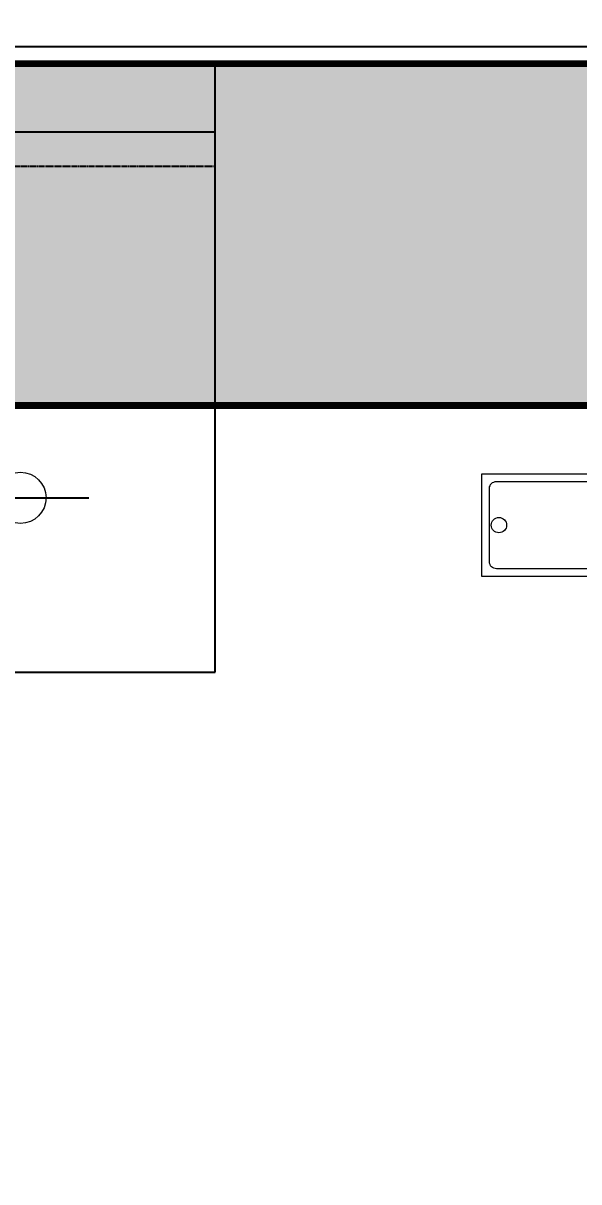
# Model space of a CAD drawing. Header units: millimetres. Extents: x -116965 to 323937, y 291661 to 566926.
# Drawn here: x -48616.1 to -48453.6, y 318411.4 to 318750.3 of the extents above; entities that cross this region are included whole.
import ezdxf

# ---------------------------------------------------------------- set-up
doc = ezdxf.new("R2010")
doc.units = ezdxf.units.MM
doc.header["$PDMODE"] = 35
doc.linetypes.add('HIDDEN', pattern=[0.375, 0.25, -0.125])
doc.layers.get('0').update_dxf_attribs({"lineweight": 18})
doc.layers.add('AM_5', color=3, linetype='Continuous', lineweight=25)
for name, color, linetype in [('C00-00-00', 7, 'Continuous'), ('DETAIL', 7, 'Continuous'), ('dien', 2, 'Continuous'), ('DIM', 3, 'Continuous')]:
    doc.layers.add(name, color=color, linetype=linetype)
doc.layers.add('C34-3A-40', color=7, linetype='Continuous', true_color=0x343a40)
doc.layers.add('C62-64-69', color=7, linetype='Continuous', true_color=0x626469)
doc.styles.add('hwTech', font='Cambria.ttf')
doc.styles.add('{18b73a54-fa43-428c-adcb-c1c7bbdf2c84}', font='Simplex.shx')
doc.dimstyles.new('kich thuoc$0', dxfattribs={"dimscale": 2, "dimtxt": 20, "dimasz": 16, "dimexe": 15, "dimexo": 10, "dimgap": 5, "dimtad": 1, "dimdec": 0, "dimzin": 0, "dimdsep": 46, "dimtxsty": '{18b73a54-fa43-428c-adcb-c1c7bbdf2c84}', "dimblk": 'OPEN30', "dimcen": 0.09, "dimclrd": 3, "dimclre": 3, "dimclrt": 3, "dimadec": 0, "dimazin": 0, "dimtfac": 1, "dimtdec": 0, "dimtofl": 0, "dimtmove": 0, "dimatfit": 3, "dimldrblk": 'OPEN30', "dimfxl": 1, "dimtolj": 1, "dimtzin": 0, "dimarcsym": 0})

# ---------------------------------------------------------------- blocks, each defined once
blk = doc.blocks.new('bw4000-3')
blk.add_circle((97978.55, 361613.91), 7.5)
at = {"layer": 'DETAIL'}
for p, q in [((97838.55, 361745.91), (98568.55, 361745.91)), ((97838.55, 361740.91), (98568.55, 361740.91)), ((98035.55, 361562.91), (98035.55, 361740.91)), ((97921.55, 361720.91), (98035.55, 361720.91)), ((97921.55, 361562.91), (98035.55, 361562.91))]:
    blk.add_line(p, q, dxfattribs=at)
at = {"layer": 'DETAIL', "color": 7, "linetype": 'HIDDEN'}
blk.add_line((97921.55, 361710.91), (98035.55, 361710.91), dxfattribs=at)
at = {"layer": 'DIM'}
blk.add_line((97958.55, 361613.91), (97998.55, 361613.91), dxfattribs=at)
blk = doc.blocks.new('_Open30')
at = {"color": 0, "linetype": 'ByBlock', "lineweight": -2}
for p, q in [((-1, 0.268), (0, 0)), ((0, 0), (-1, -0.268)), ((0, 0), (-1, 0))]:
    blk.add_line(p, q, dxfattribs=at)
blk = doc.blocks.new('*D1858')
at = {"layer": 'AM_5', "color": 3, "lineweight": -2, "transparency": 16777216}
for p, q in [((-48731.87, 318758.44), (-48731.87, 319143.37)), ((-48031.87, 318758.44), (-48031.87, 319143.37)), ((-48701.87, 319113.37), (-48061.87, 319113.37))]:
    blk.add_line(p, q, dxfattribs=at)
at = {"layer": 'Defpoints', "color": 0, "lineweight": -3, "transparency": 16777216}
for p in [(-48031.87, 319113.37), (-48731.87, 318738.44), (-48031.87, 318738.44)]:
    blk.add_point(p, dxfattribs=at)
at = {"layer": 'AM_5', "color": 3, "lineweight": -2, "transparency": 16777216, "xscale": 30, "yscale": 30, "zscale": 30, "rotation": 180}
blk.add_blockref('_Open30', (-48731.87, 319113.37), dxfattribs=at)
at = {"layer": 'AM_5', "color": 3, "lineweight": -2, "transparency": 16777216, "xscale": 30, "yscale": 30, "zscale": 30}
blk.add_blockref('_Open30', (-48031.87, 319113.37), dxfattribs=at)
at = {"layer": 'AM_5', "color": 3, "transparency": 16777216, "insert": (-48381.87, 319143.37), "char_height": 40, "attachment_point": 5, "style": '{18b73a54-fa43-428c-adcb-c1c7bbdf2c84}'}
blk.add_mtext('\\A1;700', dxfattribs=at)
blk = doc.blocks.new('QƯEQWQWEQWE')
at = {"color": 0, "lineweight": 13, "ltscale": 100}
blk.add_lwpolyline([(60414.52, 346788.3), (60214.52, 346788.3), (60214.52, 346818.3), (60414.52, 346818.3)], close=True, dxfattribs=at)
blk.add_lwpolyline([(60410.27, 346790.55), (60218.77, 346790.55, -0.414214), (60216.77, 346792.55), (60216.77, 346814.06, -0.414214), (60218.77, 346816.06), (60410.27, 346816.06, -0.414214), (60412.27, 346814.06), (60412.27, 346792.55, -0.414214)], format="xyb", close=True, dxfattribs=at)
at = {"color": 7}
for centre in [(60219.52, 346803.3), (60409.52, 346803.3)]:
    blk.add_circle(centre, 2.25, dxfattribs=at)
at = {"lineweight": -3, "ltscale": 5, "insert": (60314.57, 346808.64), "char_height": 7.5, "attachment_point": 5, "style": 'hwTech'}
blk.add_mtext_dynamic_manual_height_columns('COLUMN NUMBER', width=145.0456, gutter_width=12, heights=[0], dxfattribs=at)
at = {"layer": 'dien', "color": 6, "linetype": 'Continuous', "lineweight": 30, "insert": (60314.57, 346799.61), "char_height": 15, "width": 248.9403, "attachment_point": 5, "style": 'hwTech'}
blk.add_mtext('{\\H0.3667x;3P4W - 400/230VAC} ', dxfattribs=at)

msp = doc.modelspace()

# ---------------------------------------------------------------- hatches: boundary and pattern name
at = {"layer": 'C34-3A-40'}
h = msp.add_hatch(color=256, dxfattribs=at)
h.dxf.hatch_style = 2
h.paths.add_polyline_path([(-48731.897576, 318738.443002), (-48031.995285, 318738.443002), (-48031.995285, 318638.456958), (-48731.897576, 318638.456958)])
at = {"layer": 'C62-64-69'}
h = msp.add_hatch(color=256, dxfattribs=at)
h.dxf.hatch_style = 2
h.paths.add_polyline_path([(-48635.910976, 318729.444258), (-48603.915445, 318729.444258), (-48603.915445, 318722.445233), (-48635.910976, 318722.445233)])
h = msp.add_hatch(color=256, dxfattribs=at)
h.dxf.hatch_style = 2
h.paths.add_polyline_path([(-48603.915445, 318729.444258), (-48571.91991, 318729.444258), (-48571.91991, 318722.445233), (-48603.915445, 318722.445233)])
h = msp.add_hatch(color=256, dxfattribs=at)
h.dxf.hatch_style = 2
h.paths.add_polyline_path([(-48603.915445, 318729.444258), (-48571.91991, 318729.444258), (-48571.91991, 318722.445233), (-48603.915445, 318722.445233)])
h = msp.add_hatch(color=256, dxfattribs=at)
h.dxf.hatch_style = 2
h.paths.add_polyline_path([(-48571.91991, 318729.444258), (-48539.924376, 318729.444258), (-48539.924376, 318722.445233), (-48571.91991, 318722.445233)])
h = msp.add_hatch(color=256, dxfattribs=at)
h.dxf.hatch_style = 2
h.paths.add_polyline_path([(-48571.91991, 318729.444258), (-48539.924376, 318729.444258), (-48539.924376, 318722.445233), (-48571.91991, 318722.445233)])
h = msp.add_hatch(color=256, dxfattribs=at)
h.dxf.hatch_style = 2
h.paths.add_polyline_path([(-48539.924376, 318729.444258), (-48507.928845, 318729.444258), (-48507.928845, 318722.445233), (-48539.924376, 318722.445233)])
h = msp.add_hatch(color=256, dxfattribs=at)
h.dxf.hatch_style = 2
h.paths.add_polyline_path([(-48539.924376, 318729.444258), (-48507.928845, 318729.444258), (-48507.928845, 318722.445233), (-48539.924376, 318722.445233)])
h = msp.add_hatch(color=256, dxfattribs=at)
h.dxf.hatch_style = 2
h.paths.add_polyline_path([(-48507.928845, 318729.444258), (-48475.93331, 318729.444258), (-48475.93331, 318722.445233), (-48507.928845, 318722.445233)])
h = msp.add_hatch(color=256, dxfattribs=at)
h.dxf.hatch_style = 2
h.paths.add_polyline_path([(-48507.928845, 318729.444258), (-48475.93331, 318729.444258), (-48475.93331, 318722.445233), (-48507.928845, 318722.445233)])
h = msp.add_hatch(color=256, dxfattribs=at)
h.dxf.hatch_style = 2
h.paths.add_polyline_path([(-48475.93331, 318729.444258), (-48443.937776, 318729.444258), (-48443.937776, 318722.445233), (-48475.93331, 318722.445233)])
h = msp.add_hatch(color=256, dxfattribs=at)
h.dxf.hatch_style = 2
h.paths.add_polyline_path([(-48635.910976, 318722.445233), (-48603.915445, 318722.445233), (-48603.915445, 318720.445514), (-48635.910976, 318720.445514)])
h = msp.add_hatch(color=256, dxfattribs=at)
h.dxf.hatch_style = 2
h.paths.add_polyline_path([(-48635.910976, 318720.445514), (-48603.915445, 318720.445514), (-48603.915445, 318713.446489), (-48635.910976, 318713.446489)])
h = msp.add_hatch(color=256, dxfattribs=at)
h.dxf.hatch_style = 2
h.paths.add_polyline_path([(-48603.915445, 318722.445233), (-48571.91991, 318722.445233), (-48571.91991, 318720.445514), (-48603.915445, 318720.445514)])
h = msp.add_hatch(color=256, dxfattribs=at)
h.dxf.hatch_style = 2
h.paths.add_polyline_path([(-48603.915445, 318722.445233), (-48571.91991, 318722.445233), (-48571.91991, 318720.445514), (-48603.915445, 318720.445514)])
h = msp.add_hatch(color=256, dxfattribs=at)
h.dxf.hatch_style = 2
h.paths.add_polyline_path([(-48603.915445, 318720.445514), (-48571.91991, 318720.445514), (-48571.91991, 318713.446489), (-48603.915445, 318713.446489)])
h = msp.add_hatch(color=256, dxfattribs=at)
h.dxf.hatch_style = 2
h.paths.add_polyline_path([(-48603.915445, 318720.445514), (-48571.91991, 318720.445514), (-48571.91991, 318713.446489), (-48603.915445, 318713.446489)])
h = msp.add_hatch(color=256, dxfattribs=at)
h.dxf.hatch_style = 2
h.paths.add_polyline_path([(-48571.91991, 318722.445233), (-48539.924376, 318722.445233), (-48539.924376, 318720.445514), (-48571.91991, 318720.445514)])
h = msp.add_hatch(color=256, dxfattribs=at)
h.dxf.hatch_style = 2
h.paths.add_polyline_path([(-48571.91991, 318722.445233), (-48539.924376, 318722.445233), (-48539.924376, 318720.445514), (-48571.91991, 318720.445514)])
h = msp.add_hatch(color=256, dxfattribs=at)
h.dxf.hatch_style = 2
h.paths.add_polyline_path([(-48571.91991, 318720.445514), (-48539.924376, 318720.445514), (-48539.924376, 318713.446489), (-48571.91991, 318713.446489)])
h = msp.add_hatch(color=256, dxfattribs=at)
h.dxf.hatch_style = 2
h.paths.add_polyline_path([(-48571.91991, 318720.445514), (-48539.924376, 318720.445514), (-48539.924376, 318713.446489), (-48571.91991, 318713.446489)])
h = msp.add_hatch(color=256, dxfattribs=at)
h.dxf.hatch_style = 2
h.paths.add_polyline_path([(-48539.924376, 318722.445233), (-48507.928845, 318722.445233), (-48507.928845, 318720.445514), (-48539.924376, 318720.445514)])
h = msp.add_hatch(color=256, dxfattribs=at)
h.dxf.hatch_style = 2
h.paths.add_polyline_path([(-48539.924376, 318722.445233), (-48507.928845, 318722.445233), (-48507.928845, 318720.445514), (-48539.924376, 318720.445514)])
h = msp.add_hatch(color=256, dxfattribs=at)
h.dxf.hatch_style = 2
h.paths.add_polyline_path([(-48539.924376, 318720.445514), (-48507.928845, 318720.445514), (-48507.928845, 318713.446489), (-48539.924376, 318713.446489)])
h = msp.add_hatch(color=256, dxfattribs=at)
h.dxf.hatch_style = 2
h.paths.add_polyline_path([(-48539.924376, 318720.445514), (-48507.928845, 318720.445514), (-48507.928845, 318713.446489), (-48539.924376, 318713.446489)])
h = msp.add_hatch(color=256, dxfattribs=at)
h.dxf.hatch_style = 2
h.paths.add_polyline_path([(-48507.928845, 318722.445233), (-48475.93331, 318722.445233), (-48475.93331, 318720.445514), (-48507.928845, 318720.445514)])
h = msp.add_hatch(color=256, dxfattribs=at)
h.dxf.hatch_style = 2
h.paths.add_polyline_path([(-48507.928845, 318722.445233), (-48475.93331, 318722.445233), (-48475.93331, 318720.445514), (-48507.928845, 318720.445514)])
h = msp.add_hatch(color=256, dxfattribs=at)
h.dxf.hatch_style = 2
h.paths.add_polyline_path([(-48507.928845, 318720.445514), (-48475.93331, 318720.445514), (-48475.93331, 318713.446489), (-48507.928845, 318713.446489)])
h = msp.add_hatch(color=256, dxfattribs=at)
h.dxf.hatch_style = 2
h.paths.add_polyline_path([(-48507.928845, 318720.445514), (-48475.93331, 318720.445514), (-48475.93331, 318713.446489), (-48507.928845, 318713.446489)])
h = msp.add_hatch(color=256, dxfattribs=at)
h.dxf.hatch_style = 2
h.paths.add_polyline_path([(-48475.93331, 318722.445233), (-48443.937776, 318722.445233), (-48443.937776, 318720.445514), (-48475.93331, 318720.445514)])
h = msp.add_hatch(color=256, dxfattribs=at)
h.dxf.hatch_style = 2
h.paths.add_polyline_path([(-48475.93331, 318720.445514), (-48443.937776, 318720.445514), (-48443.937776, 318713.446489), (-48475.93331, 318713.446489)])
h = msp.add_hatch(color=256, dxfattribs=at)
h.dxf.hatch_style = 2
h.paths.add_polyline_path([(-48635.910976, 318713.446489), (-48603.915445, 318713.446489), (-48603.915445, 318711.446771), (-48635.910976, 318711.446771)])
h = msp.add_hatch(color=256, dxfattribs=at)
h.dxf.hatch_style = 2
h.paths.add_polyline_path([(-48603.915445, 318713.446489), (-48571.91991, 318713.446489), (-48571.91991, 318711.446771), (-48603.915445, 318711.446771)])
h = msp.add_hatch(color=256, dxfattribs=at)
h.dxf.hatch_style = 2
h.paths.add_polyline_path([(-48603.915445, 318713.446489), (-48571.91991, 318713.446489), (-48571.91991, 318711.446771), (-48603.915445, 318711.446771)])
h = msp.add_hatch(color=256, dxfattribs=at)
h.dxf.hatch_style = 2
h.paths.add_polyline_path([(-48571.91991, 318713.446489), (-48539.924376, 318713.446489), (-48539.924376, 318711.446771), (-48571.91991, 318711.446771)])
h = msp.add_hatch(color=256, dxfattribs=at)
h.dxf.hatch_style = 2
h.paths.add_polyline_path([(-48571.91991, 318713.446489), (-48539.924376, 318713.446489), (-48539.924376, 318711.446771), (-48571.91991, 318711.446771)])
h = msp.add_hatch(color=256, dxfattribs=at)
h.dxf.hatch_style = 2
h.paths.add_polyline_path([(-48539.924376, 318713.446489), (-48507.928845, 318713.446489), (-48507.928845, 318711.446771), (-48539.924376, 318711.446771)])
h = msp.add_hatch(color=256, dxfattribs=at)
h.dxf.hatch_style = 2
h.paths.add_polyline_path([(-48539.924376, 318713.446489), (-48507.928845, 318713.446489), (-48507.928845, 318711.446771), (-48539.924376, 318711.446771)])
h = msp.add_hatch(color=256, dxfattribs=at)
h.dxf.hatch_style = 2
h.paths.add_polyline_path([(-48507.928845, 318713.446489), (-48475.93331, 318713.446489), (-48475.93331, 318711.446771), (-48507.928845, 318711.446771)])
h = msp.add_hatch(color=256, dxfattribs=at)
h.dxf.hatch_style = 2
h.paths.add_polyline_path([(-48507.928845, 318713.446489), (-48475.93331, 318713.446489), (-48475.93331, 318711.446771), (-48507.928845, 318711.446771)])
h = msp.add_hatch(color=256, dxfattribs=at)
h.dxf.hatch_style = 2
h.paths.add_polyline_path([(-48475.93331, 318713.446489), (-48443.937776, 318713.446489), (-48443.937776, 318711.446771), (-48475.93331, 318711.446771)])
h = msp.add_hatch(color=256, dxfattribs=at)
h.dxf.hatch_style = 2
h.paths.add_polyline_path([(-48635.910976, 318711.446771), (-48603.915445, 318711.446771), (-48603.915445, 318704.447745), (-48635.910976, 318704.447745)])
h = msp.add_hatch(color=256, dxfattribs=at)
h.dxf.hatch_style = 2
h.paths.add_polyline_path([(-48603.915445, 318711.446771), (-48571.91991, 318711.446771), (-48571.91991, 318704.447745), (-48603.915445, 318704.447745)])
h = msp.add_hatch(color=256, dxfattribs=at)
h.dxf.hatch_style = 2
h.paths.add_polyline_path([(-48603.915445, 318711.446771), (-48571.91991, 318711.446771), (-48571.91991, 318704.447745), (-48603.915445, 318704.447745)])
h = msp.add_hatch(color=256, dxfattribs=at)
h.dxf.hatch_style = 2
h.paths.add_polyline_path([(-48571.91991, 318711.446771), (-48539.924376, 318711.446771), (-48539.924376, 318704.447745), (-48571.91991, 318704.447745)])
h = msp.add_hatch(color=256, dxfattribs=at)
h.dxf.hatch_style = 2
h.paths.add_polyline_path([(-48571.91991, 318711.446771), (-48539.924376, 318711.446771), (-48539.924376, 318704.447745), (-48571.91991, 318704.447745)])
h = msp.add_hatch(color=256, dxfattribs=at)
h.dxf.hatch_style = 2
h.paths.add_polyline_path([(-48539.924376, 318711.446771), (-48507.928845, 318711.446771), (-48507.928845, 318704.447745), (-48539.924376, 318704.447745)])
h = msp.add_hatch(color=256, dxfattribs=at)
h.dxf.hatch_style = 2
h.paths.add_polyline_path([(-48539.924376, 318711.446771), (-48507.928845, 318711.446771), (-48507.928845, 318704.447745), (-48539.924376, 318704.447745)])
h = msp.add_hatch(color=256, dxfattribs=at)
h.dxf.hatch_style = 2
h.paths.add_polyline_path([(-48507.928845, 318711.446771), (-48475.93331, 318711.446771), (-48475.93331, 318704.447745), (-48507.928845, 318704.447745)])
h = msp.add_hatch(color=256, dxfattribs=at)
h.dxf.hatch_style = 2
h.paths.add_polyline_path([(-48507.928845, 318711.446771), (-48475.93331, 318711.446771), (-48475.93331, 318704.447745), (-48507.928845, 318704.447745)])
h = msp.add_hatch(color=256, dxfattribs=at)
h.dxf.hatch_style = 2
h.paths.add_polyline_path([(-48475.93331, 318711.446771), (-48443.937776, 318711.446771), (-48443.937776, 318704.447745), (-48475.93331, 318704.447745)])
h = msp.add_hatch(color=256, dxfattribs=at)
h.dxf.hatch_style = 2
h.paths.add_polyline_path([(-48635.910976, 318704.447745), (-48603.915445, 318704.447745), (-48603.915445, 318702.448027), (-48635.910976, 318702.448027)])
h = msp.add_hatch(color=256, dxfattribs=at)
h.dxf.hatch_style = 2
h.paths.add_polyline_path([(-48635.910976, 318702.448027), (-48603.915445, 318702.448027), (-48603.915445, 318695.449001), (-48635.910976, 318695.449001)])
h = msp.add_hatch(color=256, dxfattribs=at)
h.dxf.hatch_style = 2
h.paths.add_polyline_path([(-48603.915445, 318704.447745), (-48571.91991, 318704.447745), (-48571.91991, 318702.448027), (-48603.915445, 318702.448027)])
h = msp.add_hatch(color=256, dxfattribs=at)
h.dxf.hatch_style = 2
h.paths.add_polyline_path([(-48603.915445, 318704.447745), (-48571.91991, 318704.447745), (-48571.91991, 318702.448027), (-48603.915445, 318702.448027)])
h = msp.add_hatch(color=256, dxfattribs=at)
h.dxf.hatch_style = 2
h.paths.add_polyline_path([(-48603.915445, 318702.448027), (-48571.91991, 318702.448027), (-48571.91991, 318695.449001), (-48603.915445, 318695.449001)])
h = msp.add_hatch(color=256, dxfattribs=at)
h.dxf.hatch_style = 2
h.paths.add_polyline_path([(-48603.915445, 318702.448027), (-48571.91991, 318702.448027), (-48571.91991, 318695.449001), (-48603.915445, 318695.449001)])
h = msp.add_hatch(color=256, dxfattribs=at)
h.dxf.hatch_style = 2
h.paths.add_polyline_path([(-48571.91991, 318704.447745), (-48539.924376, 318704.447745), (-48539.924376, 318702.448027), (-48571.91991, 318702.448027)])
h = msp.add_hatch(color=256, dxfattribs=at)
h.dxf.hatch_style = 2
h.paths.add_polyline_path([(-48571.91991, 318704.447745), (-48539.924376, 318704.447745), (-48539.924376, 318702.448027), (-48571.91991, 318702.448027)])
h = msp.add_hatch(color=256, dxfattribs=at)
h.dxf.hatch_style = 2
h.paths.add_polyline_path([(-48571.91991, 318702.448027), (-48539.924376, 318702.448027), (-48539.924376, 318695.449001), (-48571.91991, 318695.449001)])
h = msp.add_hatch(color=256, dxfattribs=at)
h.dxf.hatch_style = 2
h.paths.add_polyline_path([(-48571.91991, 318702.448027), (-48539.924376, 318702.448027), (-48539.924376, 318695.449001), (-48571.91991, 318695.449001)])
h = msp.add_hatch(color=256, dxfattribs=at)
h.dxf.hatch_style = 2
h.paths.add_polyline_path([(-48539.924376, 318704.447745), (-48507.928845, 318704.447745), (-48507.928845, 318702.448027), (-48539.924376, 318702.448027)])
h = msp.add_hatch(color=256, dxfattribs=at)
h.dxf.hatch_style = 2
h.paths.add_polyline_path([(-48539.924376, 318704.447745), (-48507.928845, 318704.447745), (-48507.928845, 318702.448027), (-48539.924376, 318702.448027)])
h = msp.add_hatch(color=256, dxfattribs=at)
h.dxf.hatch_style = 2
h.paths.add_polyline_path([(-48539.924376, 318702.448027), (-48507.928845, 318702.448027), (-48507.928845, 318695.449001), (-48539.924376, 318695.449001)])
h = msp.add_hatch(color=256, dxfattribs=at)
h.dxf.hatch_style = 2
h.paths.add_polyline_path([(-48539.924376, 318702.448027), (-48507.928845, 318702.448027), (-48507.928845, 318695.449001), (-48539.924376, 318695.449001)])
h = msp.add_hatch(color=256, dxfattribs=at)
h.dxf.hatch_style = 2
h.paths.add_polyline_path([(-48507.928845, 318704.447745), (-48475.93331, 318704.447745), (-48475.93331, 318702.448027), (-48507.928845, 318702.448027)])
h = msp.add_hatch(color=256, dxfattribs=at)
h.dxf.hatch_style = 2
h.paths.add_polyline_path([(-48507.928845, 318704.447745), (-48475.93331, 318704.447745), (-48475.93331, 318702.448027), (-48507.928845, 318702.448027)])
h = msp.add_hatch(color=256, dxfattribs=at)
h.dxf.hatch_style = 2
h.paths.add_polyline_path([(-48507.928845, 318702.448027), (-48475.93331, 318702.448027), (-48475.93331, 318695.449001), (-48507.928845, 318695.449001)])
h = msp.add_hatch(color=256, dxfattribs=at)
h.dxf.hatch_style = 2
h.paths.add_polyline_path([(-48507.928845, 318702.448027), (-48475.93331, 318702.448027), (-48475.93331, 318695.449001), (-48507.928845, 318695.449001)])
h = msp.add_hatch(color=256, dxfattribs=at)
h.dxf.hatch_style = 2
h.paths.add_polyline_path([(-48475.93331, 318704.447745), (-48443.937776, 318704.447745), (-48443.937776, 318702.448027), (-48475.93331, 318702.448027)])
h = msp.add_hatch(color=256, dxfattribs=at)
h.dxf.hatch_style = 2
h.paths.add_polyline_path([(-48475.93331, 318702.448027), (-48443.937776, 318702.448027), (-48443.937776, 318695.449001), (-48475.93331, 318695.449001)])
h = msp.add_hatch(color=256, dxfattribs=at)
h.dxf.hatch_style = 2
h.paths.add_polyline_path([(-48635.910976, 318695.449001), (-48603.915445, 318695.449001), (-48603.915445, 318693.449283), (-48635.910976, 318693.449283)])
h = msp.add_hatch(color=256, dxfattribs=at)
h.dxf.hatch_style = 2
h.paths.add_polyline_path([(-48635.910976, 318693.449283), (-48603.915445, 318693.449283), (-48603.915445, 318686.450258), (-48635.910976, 318686.450258)])
h = msp.add_hatch(color=256, dxfattribs=at)
h.dxf.hatch_style = 2
h.paths.add_polyline_path([(-48603.915445, 318695.449001), (-48571.91991, 318695.449001), (-48571.91991, 318693.449283), (-48603.915445, 318693.449283)])
h = msp.add_hatch(color=256, dxfattribs=at)
h.dxf.hatch_style = 2
h.paths.add_polyline_path([(-48603.915445, 318695.449001), (-48571.91991, 318695.449001), (-48571.91991, 318693.449283), (-48603.915445, 318693.449283)])
h = msp.add_hatch(color=256, dxfattribs=at)
h.dxf.hatch_style = 2
h.paths.add_polyline_path([(-48603.915445, 318693.449283), (-48571.91991, 318693.449283), (-48571.91991, 318686.450258), (-48603.915445, 318686.450258)])
h = msp.add_hatch(color=256, dxfattribs=at)
h.dxf.hatch_style = 2
h.paths.add_polyline_path([(-48603.915445, 318693.449283), (-48571.91991, 318693.449283), (-48571.91991, 318686.450258), (-48603.915445, 318686.450258)])
h = msp.add_hatch(color=256, dxfattribs=at)
h.dxf.hatch_style = 2
h.paths.add_polyline_path([(-48571.91991, 318695.449001), (-48539.924376, 318695.449001), (-48539.924376, 318693.449283), (-48571.91991, 318693.449283)])
h = msp.add_hatch(color=256, dxfattribs=at)
h.dxf.hatch_style = 2
h.paths.add_polyline_path([(-48571.91991, 318695.449001), (-48539.924376, 318695.449001), (-48539.924376, 318693.449283), (-48571.91991, 318693.449283)])
h = msp.add_hatch(color=256, dxfattribs=at)
h.dxf.hatch_style = 2
h.paths.add_polyline_path([(-48571.91991, 318693.449283), (-48539.924376, 318693.449283), (-48539.924376, 318686.450258), (-48571.91991, 318686.450258)])
h = msp.add_hatch(color=256, dxfattribs=at)
h.dxf.hatch_style = 2
h.paths.add_polyline_path([(-48571.91991, 318693.449283), (-48539.924376, 318693.449283), (-48539.924376, 318686.450258), (-48571.91991, 318686.450258)])
h = msp.add_hatch(color=256, dxfattribs=at)
h.dxf.hatch_style = 2
h.paths.add_polyline_path([(-48539.924376, 318695.449001), (-48507.928845, 318695.449001), (-48507.928845, 318693.449283), (-48539.924376, 318693.449283)])
h = msp.add_hatch(color=256, dxfattribs=at)
h.dxf.hatch_style = 2
h.paths.add_polyline_path([(-48539.924376, 318695.449001), (-48507.928845, 318695.449001), (-48507.928845, 318693.449283), (-48539.924376, 318693.449283)])
h = msp.add_hatch(color=256, dxfattribs=at)
h.dxf.hatch_style = 2
h.paths.add_polyline_path([(-48539.924376, 318693.449283), (-48507.928845, 318693.449283), (-48507.928845, 318686.450258), (-48539.924376, 318686.450258)])
h = msp.add_hatch(color=256, dxfattribs=at)
h.dxf.hatch_style = 2
h.paths.add_polyline_path([(-48539.924376, 318693.449283), (-48507.928845, 318693.449283), (-48507.928845, 318686.450258), (-48539.924376, 318686.450258)])
h = msp.add_hatch(color=256, dxfattribs=at)
h.dxf.hatch_style = 2
h.paths.add_polyline_path([(-48507.928845, 318695.449001), (-48475.93331, 318695.449001), (-48475.93331, 318693.449283), (-48507.928845, 318693.449283)])
h = msp.add_hatch(color=256, dxfattribs=at)
h.dxf.hatch_style = 2
h.paths.add_polyline_path([(-48507.928845, 318695.449001), (-48475.93331, 318695.449001), (-48475.93331, 318693.449283), (-48507.928845, 318693.449283)])
h = msp.add_hatch(color=256, dxfattribs=at)
h.dxf.hatch_style = 2
h.paths.add_polyline_path([(-48507.928845, 318693.449283), (-48475.93331, 318693.449283), (-48475.93331, 318686.450258), (-48507.928845, 318686.450258)])
h = msp.add_hatch(color=256, dxfattribs=at)
h.dxf.hatch_style = 2
h.paths.add_polyline_path([(-48507.928845, 318693.449283), (-48475.93331, 318693.449283), (-48475.93331, 318686.450258), (-48507.928845, 318686.450258)])
h = msp.add_hatch(color=256, dxfattribs=at)
h.dxf.hatch_style = 2
h.paths.add_polyline_path([(-48475.93331, 318695.449001), (-48443.937776, 318695.449001), (-48443.937776, 318693.449283), (-48475.93331, 318693.449283)])
h = msp.add_hatch(color=256, dxfattribs=at)
h.dxf.hatch_style = 2
h.paths.add_polyline_path([(-48475.93331, 318693.449283), (-48443.937776, 318693.449283), (-48443.937776, 318686.450258), (-48475.93331, 318686.450258)])
h = msp.add_hatch(color=256, dxfattribs=at)
h.dxf.hatch_style = 2
h.paths.add_polyline_path([(-48635.910976, 318686.450258), (-48603.915445, 318686.450258), (-48603.915445, 318684.450539), (-48635.910976, 318684.450539)])
h = msp.add_hatch(color=256, dxfattribs=at)
h.dxf.hatch_style = 2
h.paths.add_polyline_path([(-48603.915445, 318686.450258), (-48571.91991, 318686.450258), (-48571.91991, 318684.450539), (-48603.915445, 318684.450539)])
h = msp.add_hatch(color=256, dxfattribs=at)
h.dxf.hatch_style = 2
h.paths.add_polyline_path([(-48603.915445, 318686.450258), (-48571.91991, 318686.450258), (-48571.91991, 318684.450539), (-48603.915445, 318684.450539)])
h = msp.add_hatch(color=256, dxfattribs=at)
h.dxf.hatch_style = 2
h.paths.add_polyline_path([(-48571.91991, 318686.450258), (-48539.924376, 318686.450258), (-48539.924376, 318684.450539), (-48571.91991, 318684.450539)])
h = msp.add_hatch(color=256, dxfattribs=at)
h.dxf.hatch_style = 2
h.paths.add_polyline_path([(-48571.91991, 318686.450258), (-48539.924376, 318686.450258), (-48539.924376, 318684.450539), (-48571.91991, 318684.450539)])
h = msp.add_hatch(color=256, dxfattribs=at)
h.dxf.hatch_style = 2
h.paths.add_polyline_path([(-48539.924376, 318686.450258), (-48507.928845, 318686.450258), (-48507.928845, 318684.450539), (-48539.924376, 318684.450539)])
h = msp.add_hatch(color=256, dxfattribs=at)
h.dxf.hatch_style = 2
h.paths.add_polyline_path([(-48539.924376, 318686.450258), (-48507.928845, 318686.450258), (-48507.928845, 318684.450539), (-48539.924376, 318684.450539)])
h = msp.add_hatch(color=256, dxfattribs=at)
h.dxf.hatch_style = 2
h.paths.add_polyline_path([(-48507.928845, 318686.450258), (-48475.93331, 318686.450258), (-48475.93331, 318684.450539), (-48507.928845, 318684.450539)])
h = msp.add_hatch(color=256, dxfattribs=at)
h.dxf.hatch_style = 2
h.paths.add_polyline_path([(-48507.928845, 318686.450258), (-48475.93331, 318686.450258), (-48475.93331, 318684.450539), (-48507.928845, 318684.450539)])
h = msp.add_hatch(color=256, dxfattribs=at)
h.dxf.hatch_style = 2
h.paths.add_polyline_path([(-48475.93331, 318686.450258), (-48443.937776, 318686.450258), (-48443.937776, 318684.450539), (-48475.93331, 318684.450539)])

# ---------------------------------------------------------------- linework, layer by layer
at = {"layer": 'C00-00-00', "lineweight": 211}
for points in [[(-48731.897576, 318738.443002), (-48031.995285, 318738.443002), (-48031.995285, 316538.750083), (-48731.897576, 316538.750083)], [(-48731.897576, 318738.443002), (-48031.995285, 318738.443002), (-48031.995285, 318638.456958), (-48731.897576, 318638.456958)]]:
    msp.add_lwpolyline(points, close=True, dxfattribs=at)
at = {"layer": 'C00-00-00', "lineweight": 100}
msp.add_lwpolyline([(-48731.897576, 318638.456958), (-48031.995285, 318638.456958), (-48031.995285, 317988.547689), (-48731.897576, 317988.547689)], close=True, dxfattribs=at)

# ---------------------------------------------------------------- block references
at = {"lineweight": -3}
for name, p in [('bw4000-3', (-146595.446334, -43002.471459)), ('QƯEQWQWEQWE', (-108696.465783, -28199.847385))]:
    msp.add_blockref(name, p, dxfattribs=at)

# ---------------------------------------------------------------- dimensions: what is measured, and where the dimension line sits
at = {"layer": 'AM_5'}
dim = msp.add_linear_dim(base=(-48031.86966, 319113.366834), p1=(-48731.869577, 318738.443002), p2=(-48031.86966, 318738.443002), dimstyle='kich thuoc$0', override={"dimasz": 15, "dimtdec": 4}, dxfattribs=at)
dim.commit()
dim.dimension.update_dxf_attribs({"geometry": '*D1858', "text_midpoint": (-48381.869618, 319143.366834)})

doc.saveas('drawing.dxf')
